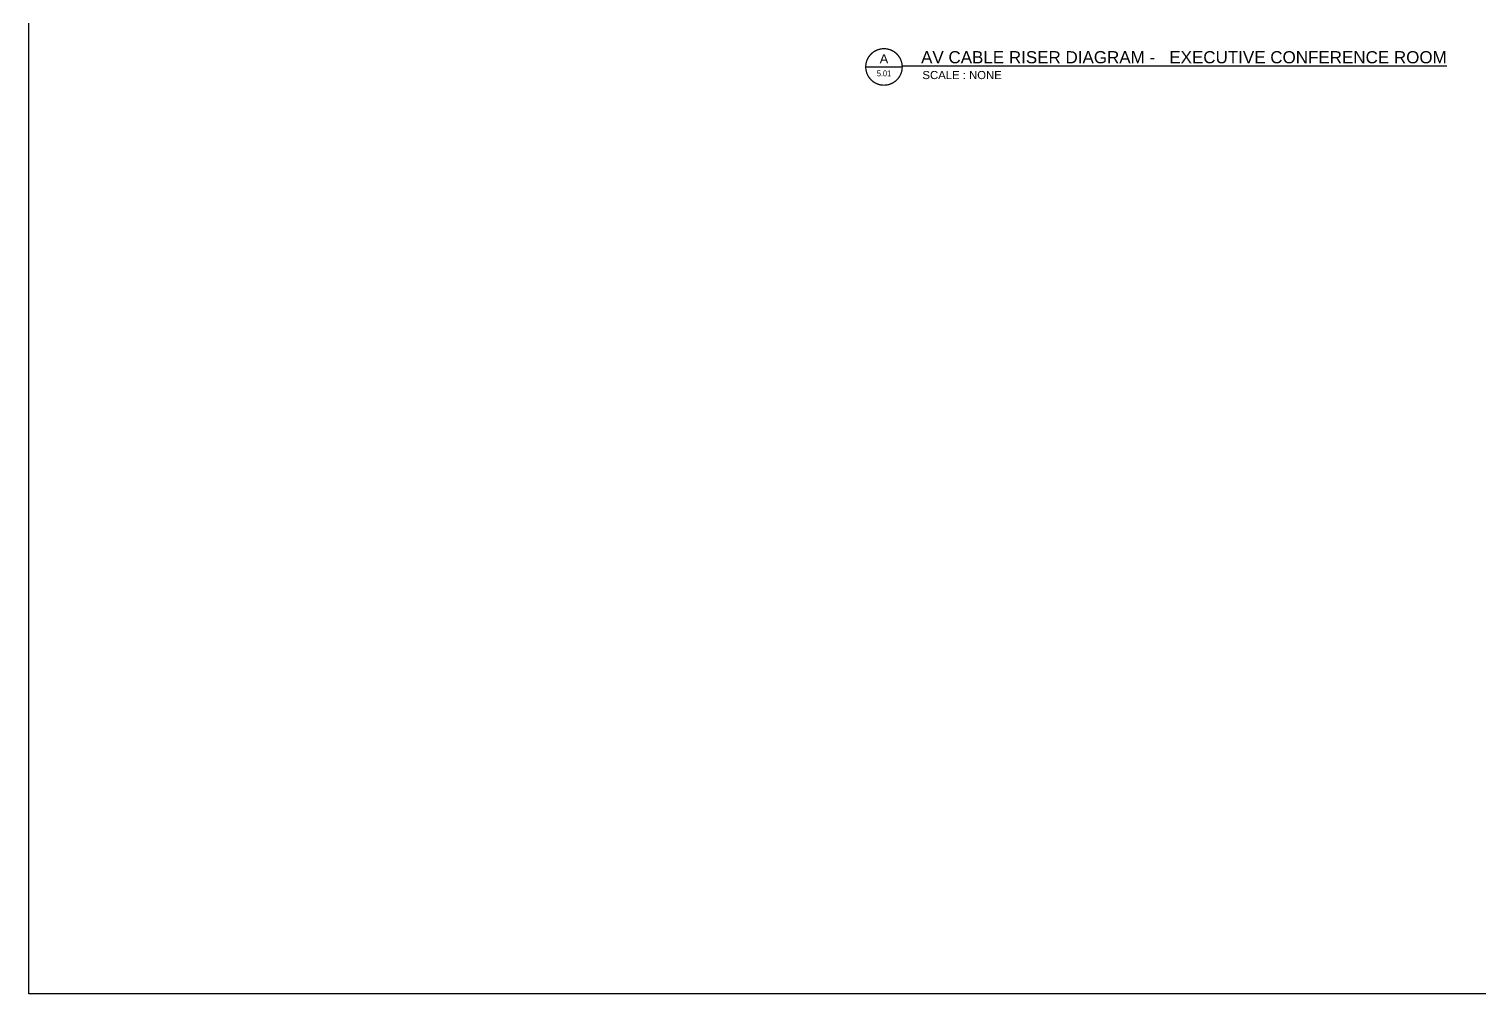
# Model space of a CAD drawing. Extents: x 0 to 36.7, y 0 to 29.3.
# Drawn here: x 0 to 22.36, y 0 to 14.87 of the extents above; entities that cross this region are included whole.
import ezdxf
from ezdxf.enums import TextEntityAlignment as Align

# ---------------------------------------------------------------- set-up
doc = ezdxf.new("R2010")
doc.units = 0
doc.header["$MEASUREMENT"] = 0
doc.layers.get('0').update_dxf_attribs({"linetype": 'CONTINUOUS'})
doc.layers.get('DEFPOINTS').update_dxf_attribs({"linetype": 'CONTINUOUS'})
doc.styles.add('NARROW', font='ARIALN.TTF')
doc.styles.get("Standard").update_dxf_attribs({"font": 'arial.ttf'})

# ---------------------------------------------------------------- blocks, each defined once
blk = doc.blocks.new('Marker V1')
at = {"const_width": 0.02}
blk.add_lwpolyline([(-0.28125, 0, 1), (0.28125, 0, 1)], format="xyb", close=True, dxfattribs=at)
blk.add_lwpolyline([(-0.28125, 0), (0.28125, 0)], dxfattribs=at)
at = {"linetype": 'Continuous'}
for tag, p, height in [('%%UTITLE', (0.2812642336347553, 0.0557556617851531), 0.1875), ('SCALE', (0.59375, -0.1875), 0.125)]:
    blk.add_attdef(tag, p, '', height=height, dxfattribs=at)
blk.add_attdef('DETAIL', text='', height=0.140625).set_placement((0, 0.0560689992184775), align=Align.CENTER)
at = {"style": 'NARROW'}
blk.add_attdef('DRAWING', text='', height=0.09, dxfattribs=at).set_placement((0, -0.09958596642537801), align=Align.MIDDLE_CENTER)

msp = doc.modelspace()

# ---------------------------------------------------------------- linework, layer by layer
at = {"layer": 'DEFPOINTS'}
msp.add_lwpolyline([(0, 29.30000000000001), (36.69999999999999, 29.30000000000001), (36.69999999999999, 0), (0, 0)], close=True, dxfattribs=at)

# ---------------------------------------------------------------- block references
msp.add_blockref('Marker V1', (13.18391570598724, 14.28496080627185)).add_auto_attribs({'DETAIL': 'A', 'DRAWING': '5.01', '%%UTITLE': '%%U    AV CABLE RISER DIAGRAM -   EXECUTIVE CONFERENCE ROOM', 'SCALE': 'SCALE : NONE'})

doc.saveas('drawing.dxf')
